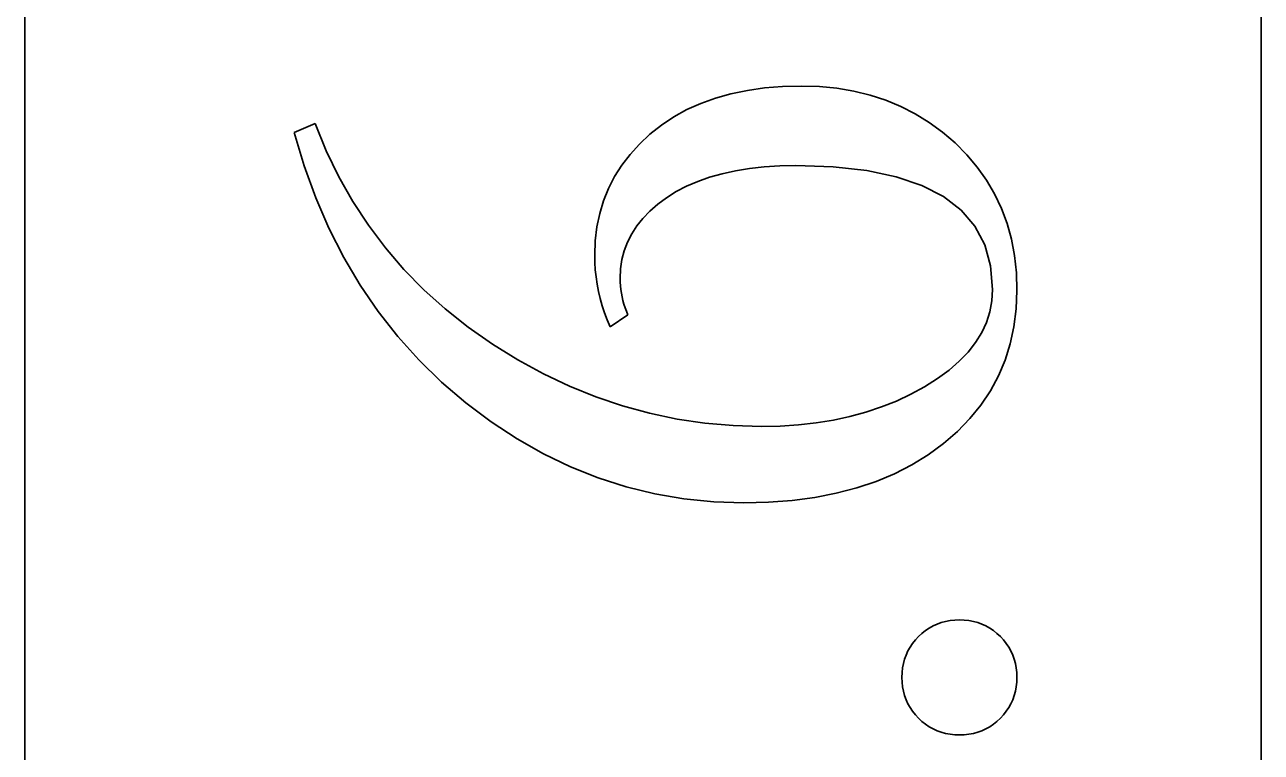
# Model space of a CAD drawing. Header units: millimetres. Extents: x -148 to 148, y -105 to 105.
# Drawn here: x -92.559 to -89.559, y 21.865 to 23.631 of the extents above; entities that cross this region are included whole.
import ezdxf

# ---------------------------------------------------------------- set-up
doc = ezdxf.new("R2010")
doc.units = ezdxf.units.MM
doc.layers.add('粗实线层', color=7, linetype='Continuous', lineweight=35)

msp = doc.modelspace()

# ---------------------------------------------------------------- linework, layer by layer
at = {"layer": '粗实线层', "color": 7, "lineweight": 35, "ltscale": 0.29}
for p, q in [((-92.5587, 14.7844), (-92.5587, 26.3844)), ((-89.5587, 26.3844), (-89.5587, 14.7844))]:
    msp.add_line(p, q, dxfattribs=at)
at = {"layer": '粗实线层', "color": 7, "lineweight": 35, "ltscale": 0.000979253}
msp.add_line((-90.8829, 23.4525), (-90.8452, 23.463), dxfattribs=at)
at = {"layer": '粗实线层', "color": 7, "lineweight": 35, "ltscale": 0.001014}
msp.add_line((-90.8452, 23.463), (-90.8054, 23.4712), dxfattribs=at)
at = {"layer": '粗实线层', "color": 7, "lineweight": 35, "ltscale": 0.001053}
msp.add_line((-90.8054, 23.4712), (-90.7637, 23.477), dxfattribs=at)
at = {"layer": '粗实线层', "color": 7, "lineweight": 35, "ltscale": 0.001095}
for p, q in [((-90.7637, 23.477), (-90.7201, 23.4805)), ((-90.6744, 23.4817), (-90.6306, 23.4803))]:
    msp.add_line(p, q, dxfattribs=at)
at = {"layer": '粗实线层', "color": 7, "lineweight": 35, "ltscale": 0.001142}
msp.add_line((-90.7201, 23.4805), (-90.6744, 23.4817), dxfattribs=at)
at = {"layer": '粗实线层', "color": 7, "lineweight": 35, "ltscale": 0.001064}
msp.add_line((-90.6306, 23.4803), (-90.5883, 23.4762), dxfattribs=at)
at = {"layer": '粗实线层', "color": 7, "lineweight": 35, "ltscale": 0.001037}
msp.add_line((-90.5883, 23.4762), (-90.5474, 23.4692), dxfattribs=at)
at = {"layer": '粗实线层', "color": 7, "lineweight": 35, "ltscale": 0.001015}
for p, q in [((-90.5474, 23.4692), (-90.5079, 23.4596)), ((-90.165, 23.1101), (-90.1575, 23.0702))]:
    msp.add_line(p, q, dxfattribs=at)
at = {"layer": '粗实线层', "color": 7, "lineweight": 35, "ltscale": 0.000925362}
msp.add_line((-90.9524, 23.4245), (-90.9187, 23.4397), dxfattribs=at)
at = {"layer": '粗实线层', "color": 7, "lineweight": 35, "ltscale": 0.000949617}
msp.add_line((-90.9187, 23.4397), (-90.8829, 23.4525), dxfattribs=at)
at = {"layer": '粗实线层', "color": 7, "lineweight": 35, "ltscale": 0.000999808}
msp.add_line((-90.5079, 23.4596), (-90.4699, 23.4471), dxfattribs=at)
at = {"layer": '粗实线层', "color": 7, "lineweight": 35, "ltscale": 0.000989401}
msp.add_line((-90.4699, 23.4471), (-90.4334, 23.432), dxfattribs=at)
at = {"layer": '粗实线层', "color": 7, "lineweight": 35, "ltscale": 0.00098593}
msp.add_line((-90.4334, 23.432), (-90.3982, 23.414), dxfattribs=at)
at = {"layer": '粗实线层', "color": 7, "lineweight": 35, "ltscale": 0.000894862}
msp.add_line((-91.014, 23.3872), (-90.9842, 23.407), dxfattribs=at)
at = {"layer": '粗实线层', "color": 7, "lineweight": 35, "ltscale": 0.00090677}
msp.add_line((-90.9842, 23.407), (-90.9524, 23.4245), dxfattribs=at)
at = {"layer": '粗实线层', "color": 7, "lineweight": 35, "ltscale": 0.000987766}
msp.add_line((-90.3982, 23.414), (-90.3646, 23.3933), dxfattribs=at)
at = {"layer": '粗实线层', "color": 7, "lineweight": 35, "ltscale": 0.001382}
msp.add_line((-91.9053, 23.369), (-91.8544, 23.3905), dxfattribs=at)
at = {"layer": '粗实线层', "color": 7, "lineweight": 35, "ltscale": 0.001775}
msp.add_line((-91.8544, 23.3905), (-91.8274, 23.3248), dxfattribs=at)
at = {"layer": '粗实线层', "color": 7, "lineweight": 35, "ltscale": 0.000888988}
msp.add_line((-91.0418, 23.365), (-91.014, 23.3872), dxfattribs=at)
at = {"layer": '粗实线层', "color": 7, "lineweight": 35, "ltscale": 0.000996454}
msp.add_line((-90.3646, 23.3933), (-90.3324, 23.3698), dxfattribs=at)
at = {"layer": '粗实线层', "color": 7, "lineweight": 35, "ltscale": 0.002113}
msp.add_line((-91.8809, 23.2882), (-91.9053, 23.369), dxfattribs=at)
at = {"layer": '粗实线层', "color": 7, "lineweight": 35, "ltscale": 0.000848399}
msp.add_line((-91.0901, 23.3159), (-91.0673, 23.3411), dxfattribs=at)
at = {"layer": '粗实线层', "color": 7, "lineweight": 35, "ltscale": 0.000873981}
msp.add_line((-91.0673, 23.3411), (-91.0418, 23.365), dxfattribs=at)
at = {"layer": '粗实线层', "color": 7, "lineweight": 35, "ltscale": 0.001011}
msp.add_line((-90.3324, 23.3698), (-90.3016, 23.3436), dxfattribs=at)
at = {"layer": '粗实线层', "color": 7, "lineweight": 35, "ltscale": 0.001007}
msp.add_line((-90.3016, 23.3436), (-90.2731, 23.3151), dxfattribs=at)
at = {"layer": '粗实线层', "color": 7, "lineweight": 35, "ltscale": 0.00175}
msp.add_line((-91.8274, 23.3248), (-91.7968, 23.2618), dxfattribs=at)
at = {"layer": '粗实线层', "color": 7, "lineweight": 35, "ltscale": 0.000828582}
msp.add_line((-91.1102, 23.2896), (-91.0901, 23.3159), dxfattribs=at)
at = {"layer": '粗实线层', "color": 7, "lineweight": 35, "ltscale": 0.000986213}
msp.add_line((-90.2731, 23.3151), (-90.2476, 23.2851), dxfattribs=at)
at = {"layer": '粗实线层', "color": 7, "lineweight": 35, "ltscale": 0.002062}
msp.add_line((-91.8526, 23.2107), (-91.8809, 23.2882), dxfattribs=at)
at = {"layer": '粗实线层', "color": 7, "lineweight": 35, "ltscale": 0.000815114}
msp.add_line((-91.1276, 23.262), (-91.1102, 23.2896), dxfattribs=at)
at = {"layer": '粗实线层', "color": 7, "lineweight": 35, "ltscale": 0.000861479}
msp.add_line((-90.8005, 23.2816), (-90.8345, 23.2761), dxfattribs=at)
at = {"layer": '粗实线层', "color": 7, "lineweight": 35, "ltscale": 0.000900199}
msp.add_line((-90.7647, 23.2855), (-90.8005, 23.2816), dxfattribs=at)
at = {"layer": '粗实线层', "color": 7, "lineweight": 35, "ltscale": 0.000941371}
msp.add_line((-90.7271, 23.2878), (-90.7647, 23.2855), dxfattribs=at)
at = {"layer": '粗实线层', "color": 7, "lineweight": 35, "ltscale": 0.000983621}
msp.add_line((-90.6878, 23.2886), (-90.7271, 23.2878), dxfattribs=at)
at = {"layer": '粗实线层', "color": 7, "lineweight": 35, "ltscale": 0.002269}
msp.add_line((-90.5971, 23.2856), (-90.6878, 23.2886), dxfattribs=at)
at = {"layer": '粗实线层', "color": 7, "lineweight": 35, "ltscale": 0.002041}
msp.add_line((-90.516, 23.2766), (-90.5971, 23.2856), dxfattribs=at)
at = {"layer": '粗实线层', "color": 7, "lineweight": 35, "ltscale": 0.000972466}
msp.add_line((-90.2476, 23.2851), (-90.225, 23.2533), dxfattribs=at)
at = {"layer": '粗实线层', "color": 7, "lineweight": 35, "ltscale": 0.001732}
msp.add_line((-91.7968, 23.2618), (-91.7627, 23.2015), dxfattribs=at)
at = {"layer": '粗实线层', "color": 7, "lineweight": 35, "ltscale": 0.000808168}
msp.add_line((-91.1424, 23.2333), (-91.1276, 23.262), dxfattribs=at)
at = {"layer": '粗实线层', "color": 7, "lineweight": 35, "ltscale": 0.000734091}
msp.add_line((-90.926, 23.2505), (-90.953, 23.2388), dxfattribs=at)
at = {"layer": '粗实线层', "color": 7, "lineweight": 35, "ltscale": 0.000761109}
msp.add_line((-90.8973, 23.2606), (-90.926, 23.2505), dxfattribs=at)
at = {"layer": '粗实线层', "color": 7, "lineweight": 35, "ltscale": 0.000791967}
msp.add_line((-90.8668, 23.2691), (-90.8973, 23.2606), dxfattribs=at)
at = {"layer": '粗实线层', "color": 7, "lineweight": 35, "ltscale": 0.000825217}
msp.add_line((-90.8345, 23.2761), (-90.8668, 23.2691), dxfattribs=at)
at = {"layer": '粗实线层', "color": 7, "lineweight": 35, "ltscale": 0.001829}
msp.add_line((-90.4443, 23.2616), (-90.516, 23.2766), dxfattribs=at)
at = {"layer": '粗实线层', "color": 7, "lineweight": 35, "ltscale": 0.001638}
msp.add_line((-90.3823, 23.2405), (-90.4443, 23.2616), dxfattribs=at)
at = {"layer": '粗实线层', "color": 7, "lineweight": 35, "ltscale": 0.000966166}
msp.add_line((-90.225, 23.2533), (-90.2055, 23.22), dxfattribs=at)
at = {"layer": '粗实线层', "color": 7, "lineweight": 35, "ltscale": 0.000807687}
msp.add_line((-91.1544, 23.2033), (-91.1424, 23.2333), dxfattribs=at)
at = {"layer": '粗实线层', "color": 7, "lineweight": 35, "ltscale": 0.000692044}
msp.add_line((-90.9782, 23.2256), (-91.0016, 23.2108), dxfattribs=at)
at = {"layer": '粗实线层', "color": 7, "lineweight": 35, "ltscale": 0.000711277}
msp.add_line((-90.953, 23.2388), (-90.9782, 23.2256), dxfattribs=at)
at = {"layer": '粗实线层', "color": 7, "lineweight": 35, "ltscale": 0.001477}
msp.add_line((-90.3298, 23.2135), (-90.3823, 23.2405), dxfattribs=at)
at = {"layer": '粗实线层', "color": 7, "lineweight": 35, "ltscale": 0.002019}
msp.add_line((-91.8205, 23.1366), (-91.8526, 23.2107), dxfattribs=at)
at = {"layer": '粗实线层', "color": 7, "lineweight": 35, "ltscale": 0.00172}
msp.add_line((-91.7627, 23.2015), (-91.725, 23.144), dxfattribs=at)
at = {"layer": '粗实线层', "color": 7, "lineweight": 35, "ltscale": 0.000813888}
msp.add_line((-91.1638, 23.1721), (-91.1544, 23.2033), dxfattribs=at)
at = {"layer": '粗实线层', "color": 7, "lineweight": 35, "ltscale": 0.000636073}
msp.add_line((-91.023, 23.1949), (-91.0421, 23.1781), dxfattribs=at)
at = {"layer": '粗实线层', "color": 7, "lineweight": 35, "ltscale": 0.000667461}
msp.add_line((-91.0016, 23.2108), (-91.023, 23.1949), dxfattribs=at)
at = {"layer": '粗实线层', "color": 7, "lineweight": 35, "ltscale": 0.001355}
msp.add_line((-90.2868, 23.1805), (-90.3298, 23.2135), dxfattribs=at)
at = {"layer": '粗实线层', "color": 7, "lineweight": 35, "ltscale": 0.000967193}
msp.add_line((-90.2055, 23.22), (-90.189, 23.185), dxfattribs=at)
at = {"layer": '粗实线层', "color": 7, "lineweight": 35, "ltscale": 0.000826807}
msp.add_line((-91.1705, 23.1398), (-91.1638, 23.1721), dxfattribs=at)
at = {"layer": '粗实线层', "color": 7, "lineweight": 35, "ltscale": 0.000587178}
msp.add_line((-91.059, 23.1605), (-91.0736, 23.1422), dxfattribs=at)
at = {"layer": '粗实线层', "color": 7, "lineweight": 35, "ltscale": 0.000609453}
msp.add_line((-91.0421, 23.1781), (-91.059, 23.1605), dxfattribs=at)
at = {"layer": '粗实线层', "color": 7, "lineweight": 35, "ltscale": 0.001285}
msp.add_line((-90.2534, 23.1414), (-90.2868, 23.1805), dxfattribs=at)
at = {"layer": '粗实线层', "color": 7, "lineweight": 35, "ltscale": 0.000975789}
msp.add_line((-90.189, 23.185), (-90.1755, 23.1484), dxfattribs=at)
at = {"layer": '粗实线层', "color": 7, "lineweight": 35, "ltscale": 0.001982}
msp.add_line((-91.7845, 23.0659), (-91.8205, 23.1366), dxfattribs=at)
at = {"layer": '粗实线层', "color": 7, "lineweight": 35, "ltscale": 0.001716}
msp.add_line((-91.725, 23.144), (-91.6837, 23.0891), dxfattribs=at)
at = {"layer": '粗实线层', "color": 7, "lineweight": 35, "ltscale": 0.000845633}
msp.add_line((-91.1745, 23.1062), (-91.1705, 23.1398), dxfattribs=at)
at = {"layer": '粗实线层', "color": 7, "lineweight": 35, "ltscale": 0.000570694}
msp.add_line((-91.0736, 23.1422), (-91.086, 23.123), dxfattribs=at)
at = {"layer": '粗实线层', "color": 7, "lineweight": 35, "ltscale": 0.001275}
msp.add_line((-90.2295, 23.0964), (-90.2534, 23.1414), dxfattribs=at)
at = {"layer": '粗实线层', "color": 7, "lineweight": 35, "ltscale": 0.000991804}
msp.add_line((-90.1755, 23.1484), (-90.165, 23.1101), dxfattribs=at)
at = {"layer": '粗实线层', "color": 7, "lineweight": 35, "ltscale": 0.000870589}
msp.add_line((-91.1759, 23.0714), (-91.1745, 23.1062), dxfattribs=at)
at = {"layer": '粗实线层', "color": 7, "lineweight": 35, "ltscale": 0.000555556}
msp.add_line((-91.0962, 23.103), (-91.1041, 23.0822), dxfattribs=at)
at = {"layer": '粗实线层', "color": 7, "lineweight": 35, "ltscale": 0.000560084}
msp.add_line((-91.086, 23.123), (-91.0962, 23.103), dxfattribs=at)
at = {"layer": '粗实线层', "color": 7, "lineweight": 35, "ltscale": 0.001719}
msp.add_line((-91.6837, 23.0891), (-91.6389, 23.037), dxfattribs=at)
at = {"layer": '粗实线层', "color": 7, "lineweight": 35, "ltscale": 0.000441845}
msp.add_line((-91.1755, 23.0537), (-91.1759, 23.0714), dxfattribs=at)
at = {"layer": '粗实线层', "color": 7, "lineweight": 35, "ltscale": 0.000557832}
msp.add_line((-91.1041, 23.0822), (-91.1097, 23.0606), dxfattribs=at)
at = {"layer": '粗实线层', "color": 7, "lineweight": 35, "ltscale": 0.001326}
msp.add_line((-90.2152, 23.0453), (-90.2295, 23.0964), dxfattribs=at)
at = {"layer": '粗实线层', "color": 7, "lineweight": 35, "ltscale": 0.001044}
msp.add_line((-90.1575, 23.0702), (-90.1529, 23.0287), dxfattribs=at)
at = {"layer": '粗实线层', "color": 7, "lineweight": 35, "ltscale": 0.001954}
msp.add_line((-91.7447, 22.9986), (-91.7845, 23.0659), dxfattribs=at)
at = {"layer": '粗实线层', "color": 7, "lineweight": 35, "ltscale": 0.000441501}
msp.add_line((-91.1744, 23.0361), (-91.1755, 23.0537), dxfattribs=at)
at = {"layer": '粗实线层', "color": 7, "lineweight": 35, "ltscale": 0.000566176}
msp.add_line((-91.1097, 23.0606), (-91.1131, 23.0382), dxfattribs=at)
at = {"layer": '粗实线层', "color": 7, "lineweight": 35, "ltscale": 0.001431}
msp.add_line((-90.2105, 22.9882), (-90.2152, 23.0453), dxfattribs=at)
at = {"layer": '粗实线层', "color": 7, "lineweight": 35, "ltscale": 0.001729}
msp.add_line((-91.6389, 23.037), (-91.5905, 22.9876), dxfattribs=at)
at = {"layer": '粗实线层', "color": 7, "lineweight": 35, "ltscale": 0.000441572}
msp.add_line((-91.1725, 23.0185), (-91.1744, 23.0361), dxfattribs=at)
at = {"layer": '粗实线层', "color": 7, "lineweight": 35, "ltscale": 0.000442815}
msp.add_line((-91.1699, 23.001), (-91.1725, 23.0185), dxfattribs=at)
at = {"layer": '粗实线层', "color": 7, "lineweight": 35, "ltscale": 0.000580711}
msp.add_line((-91.1131, 23.0382), (-91.1142, 23.015), dxfattribs=at)
at = {"layer": '粗实线层', "color": 7, "lineweight": 35, "ltscale": 0.000227219}
msp.add_line((-91.1142, 23.015), (-91.114, 23.006), dxfattribs=at)
at = {"layer": '粗实线层', "color": 7, "lineweight": 35, "ltscale": 0.00108}
msp.add_line((-90.1529, 23.0287), (-90.1515, 22.9856), dxfattribs=at)
at = {"layer": '粗实线层', "color": 7, "lineweight": 35, "ltscale": 0.001934}
msp.add_line((-91.7011, 22.9348), (-91.7447, 22.9986), dxfattribs=at)
at = {"layer": '粗实线层', "color": 7, "lineweight": 35, "ltscale": 0.001747}
msp.add_line((-91.5905, 22.9876), (-91.5386, 22.9408), dxfattribs=at)
at = {"layer": '粗实线层', "color": 7, "lineweight": 35, "ltscale": 0.00044447}
msp.add_line((-91.1665, 22.9835), (-91.1699, 23.001), dxfattribs=at)
at = {"layer": '粗实线层', "color": 7, "lineweight": 35, "ltscale": 0.00044718}
msp.add_line((-91.1624, 22.9661), (-91.1665, 22.9835), dxfattribs=at)
at = {"layer": '粗实线层', "color": 7, "lineweight": 35, "ltscale": 0.000226461}
msp.add_line((-91.114, 23.006), (-91.1134, 22.9969), dxfattribs=at)
at = {"layer": '粗实线层', "color": 7, "lineweight": 35, "ltscale": 0.000225887}
msp.add_line((-91.1134, 22.9969), (-91.1125, 22.9879), dxfattribs=at)
at = {"layer": '粗实线层', "color": 7, "lineweight": 35, "ltscale": 0.000225558}
msp.add_line((-91.1125, 22.9879), (-91.1112, 22.979), dxfattribs=at)
at = {"layer": '粗实线层', "color": 7, "lineweight": 35, "ltscale": 0.000687858}
msp.add_line((-90.2121, 22.9608), (-90.2105, 22.9882), dxfattribs=at)
at = {"layer": '粗实线层', "color": 7, "lineweight": 35, "ltscale": 0.00112}
msp.add_line((-90.1515, 22.9856), (-90.1532, 22.9408), dxfattribs=at)
at = {"layer": '粗实线层', "color": 7, "lineweight": 35, "ltscale": 0.000450582}
msp.add_line((-91.1575, 22.9488), (-91.1624, 22.9661), dxfattribs=at)
at = {"layer": '粗实线层', "color": 7, "lineweight": 35, "ltscale": 0.00022583}
msp.add_line((-91.1112, 22.979), (-91.1095, 22.9701), dxfattribs=at)
at = {"layer": '粗实线层', "color": 7, "lineweight": 35, "ltscale": 0.000226609}
msp.add_line((-91.1095, 22.9701), (-91.1074, 22.9613), dxfattribs=at)
at = {"layer": '粗实线层', "color": 7, "lineweight": 35, "ltscale": 0.000227495}
msp.add_line((-91.1074, 22.9613), (-91.105, 22.9525), dxfattribs=at)
at = {"layer": '粗实线层', "color": 7, "lineweight": 35, "ltscale": 0.000229148}
msp.add_line((-91.105, 22.9525), (-91.1022, 22.9438), dxfattribs=at)
at = {"layer": '粗实线层', "color": 7, "lineweight": 35, "ltscale": 0.000676549}
msp.add_line((-90.2171, 22.9342), (-90.2121, 22.9608), dxfattribs=at)
at = {"layer": '粗实线层', "color": 7, "lineweight": 35, "ltscale": 0.001921}
msp.add_line((-91.6537, 22.8743), (-91.7011, 22.9348), dxfattribs=at)
at = {"layer": '粗实线层', "color": 7, "lineweight": 35, "ltscale": 0.001771}
msp.add_line((-91.5386, 22.9408), (-91.483, 22.8968), dxfattribs=at)
at = {"layer": '粗实线层', "color": 7, "lineweight": 35, "ltscale": 0.000454912}
msp.add_line((-91.1519, 22.9315), (-91.1575, 22.9488), dxfattribs=at)
at = {"layer": '粗实线层', "color": 7, "lineweight": 35, "ltscale": 0.000459608}
msp.add_line((-91.1455, 22.9142), (-91.1519, 22.9315), dxfattribs=at)
at = {"layer": '粗实线层', "color": 7, "lineweight": 35, "ltscale": 0.001302}
msp.add_line((-91.0954, 22.9266), (-91.1383, 22.8971), dxfattribs=at)
at = {"layer": '粗实线层', "color": 7, "lineweight": 35, "ltscale": 0.000230698}
msp.add_line((-91.1022, 22.9438), (-91.099, 22.9352), dxfattribs=at)
at = {"layer": '粗实线层', "color": 7, "lineweight": 35, "ltscale": 0.000232932}
msp.add_line((-91.099, 22.9352), (-91.0954, 22.9266), dxfattribs=at)
at = {"layer": '粗实线层', "color": 7, "lineweight": 35, "ltscale": 0.000675704}
msp.add_line((-90.2253, 22.9084), (-90.2171, 22.9342), dxfattribs=at)
at = {"layer": '粗实线层', "color": 7, "lineweight": 35, "ltscale": 0.001085}
msp.add_line((-90.1532, 22.9408), (-90.1586, 22.8978), dxfattribs=at)
at = {"layer": '粗实线层', "color": 7, "lineweight": 35, "ltscale": 0.001802}
msp.add_line((-91.483, 22.8968), (-91.4239, 22.8555), dxfattribs=at)
at = {"layer": '粗实线层', "color": 7, "lineweight": 35, "ltscale": 0.000465335}
msp.add_line((-91.1383, 22.8971), (-91.1455, 22.9142), dxfattribs=at)
at = {"layer": '粗实线层', "color": 7, "lineweight": 35, "ltscale": 0.000685926}
msp.add_line((-90.2368, 22.8835), (-90.2253, 22.9084), dxfattribs=at)
at = {"layer": '粗实线层', "color": 7, "lineweight": 35, "ltscale": 0.001058}
msp.add_line((-90.1586, 22.8978), (-90.1675, 22.8564), dxfattribs=at)
at = {"layer": '粗实线层', "color": 7, "lineweight": 35, "ltscale": 0.001918}
msp.add_line((-91.6024, 22.8172), (-91.6537, 22.8743), dxfattribs=at)
at = {"layer": '粗实线层', "color": 7, "lineweight": 35, "ltscale": 0.000706219}
msp.add_line((-90.2517, 22.8595), (-90.2368, 22.8835), dxfattribs=at)
at = {"layer": '粗实线层', "color": 7, "lineweight": 35, "ltscale": 0.001803}
msp.add_line((-91.4239, 22.8555), (-91.3626, 22.8175), dxfattribs=at)
at = {"layer": '粗实线层', "color": 7, "lineweight": 35, "ltscale": 0.000773497}
msp.add_line((-90.2913, 22.814), (-90.2698, 22.8363), dxfattribs=at)
at = {"layer": '粗实线层', "color": 7, "lineweight": 35, "ltscale": 0.000735709}
msp.add_line((-90.2698, 22.8363), (-90.2517, 22.8595), dxfattribs=at)
at = {"layer": '粗实线层', "color": 7, "lineweight": 35, "ltscale": 0.00104}
msp.add_line((-90.1675, 22.8564), (-90.18, 22.8167), dxfattribs=at)
at = {"layer": '粗实线层', "color": 7, "lineweight": 35, "ltscale": 0.001923}
msp.add_line((-91.5473, 22.7636), (-91.6024, 22.8172), dxfattribs=at)
at = {"layer": '粗实线层', "color": 7, "lineweight": 35, "ltscale": 0.001772}
msp.add_line((-91.3626, 22.8175), (-91.3004, 22.7836), dxfattribs=at)
at = {"layer": '粗实线层', "color": 7, "lineweight": 35, "ltscale": 0.000818559}
msp.add_line((-90.316, 22.7926), (-90.2913, 22.814), dxfattribs=at)
at = {"layer": '粗实线层', "color": 7, "lineweight": 35, "ltscale": 0.001031}
for p, q in [((-90.18, 22.8167), (-90.196, 22.7787)), ((-90.196, 22.7787), (-90.2156, 22.7424))]:
    msp.add_line(p, q, dxfattribs=at)
at = {"layer": '粗实线层', "color": 7, "lineweight": 35, "ltscale": 0.001746}
msp.add_line((-91.3004, 22.7836), (-91.2373, 22.7536), dxfattribs=at)
at = {"layer": '粗实线层', "color": 7, "lineweight": 35, "ltscale": 0.000925963}
msp.add_line((-90.3754, 22.7522), (-90.344, 22.772), dxfattribs=at)
at = {"layer": '粗实线层', "color": 7, "lineweight": 35, "ltscale": 0.00086964}
msp.add_line((-90.344, 22.772), (-90.316, 22.7926), dxfattribs=at)
at = {"layer": '粗实线层', "color": 7, "lineweight": 35, "ltscale": 0.001937}
msp.add_line((-91.4883, 22.7134), (-91.5473, 22.7636), dxfattribs=at)
at = {"layer": '粗实线层', "color": 7, "lineweight": 35, "ltscale": 0.001726}
msp.add_line((-91.2373, 22.7536), (-91.1734, 22.7276), dxfattribs=at)
at = {"layer": '粗实线层', "color": 7, "lineweight": 35, "ltscale": 0.000958}
msp.add_line((-90.409, 22.7339), (-90.3754, 22.7522), dxfattribs=at)
at = {"layer": '粗实线层', "color": 7, "lineweight": 35, "ltscale": 0.001042}
msp.add_line((-90.2156, 22.7424), (-90.2388, 22.7078), dxfattribs=at)
at = {"layer": '粗实线层', "color": 7, "lineweight": 35, "ltscale": 0.001922}
msp.add_line((-91.4268, 22.6672), (-91.4883, 22.7134), dxfattribs=at)
at = {"layer": '粗实线层', "color": 7, "lineweight": 35, "ltscale": 0.001712}
msp.add_line((-91.1734, 22.7276), (-91.1085, 22.7056), dxfattribs=at)
at = {"layer": '粗实线层', "color": 7, "lineweight": 35, "ltscale": 0.000976419}
msp.add_line((-90.4803, 22.703), (-90.444, 22.7175), dxfattribs=at)
at = {"layer": '粗实线层', "color": 7, "lineweight": 35, "ltscale": 0.000965456}
msp.add_line((-90.444, 22.7175), (-90.409, 22.7339), dxfattribs=at)
at = {"layer": '粗实线层', "color": 7, "lineweight": 35, "ltscale": 0.001704}
msp.add_line((-91.1085, 22.7056), (-91.0428, 22.6877), dxfattribs=at)
at = {"layer": '粗实线层', "color": 7, "lineweight": 35, "ltscale": 0.001702}
msp.add_line((-91.0428, 22.6877), (-90.9761, 22.6737), dxfattribs=at)
at = {"layer": '粗实线层', "color": 7, "lineweight": 35, "ltscale": 0.001008}
msp.add_line((-90.5567, 22.6798), (-90.5178, 22.6904), dxfattribs=at)
at = {"layer": '粗实线层', "color": 7, "lineweight": 35, "ltscale": 0.000990564}
msp.add_line((-90.5178, 22.6904), (-90.4803, 22.703), dxfattribs=at)
at = {"layer": '粗实线层', "color": 7, "lineweight": 35, "ltscale": 0.00106}
msp.add_line((-90.2388, 22.7078), (-90.2656, 22.6749), dxfattribs=at)
at = {"layer": '粗实线层', "color": 7, "lineweight": 35, "ltscale": 0.00188}
msp.add_line((-91.3639, 22.626), (-91.4268, 22.6672), dxfattribs=at)
at = {"layer": '粗实线层', "color": 7, "lineweight": 35, "ltscale": 0.001706}
msp.add_line((-90.9761, 22.6737), (-90.9086, 22.6637), dxfattribs=at)
at = {"layer": '粗实线层', "color": 7, "lineweight": 35, "ltscale": 0.001717}
msp.add_line((-90.9086, 22.6637), (-90.8402, 22.6577), dxfattribs=at)
at = {"layer": '粗实线层', "color": 7, "lineweight": 35, "ltscale": 0.001733}
msp.add_line((-90.8402, 22.6577), (-90.7709, 22.6557), dxfattribs=at)
at = {"layer": '粗实线层', "color": 7, "lineweight": 35, "ltscale": 0.001137}
msp.add_line((-90.7709, 22.6557), (-90.7255, 22.6567), dxfattribs=at)
at = {"layer": '粗实线层', "color": 7, "lineweight": 35, "ltscale": 0.001106}
msp.add_line((-90.7255, 22.6567), (-90.6813, 22.6596), dxfattribs=at)
at = {"layer": '粗实线层', "color": 7, "lineweight": 35, "ltscale": 0.001078}
msp.add_line((-90.6813, 22.6596), (-90.6385, 22.6644), dxfattribs=at)
at = {"layer": '粗实线层', "color": 7, "lineweight": 35, "ltscale": 0.001052}
msp.add_line((-90.6385, 22.6644), (-90.5969, 22.6711), dxfattribs=at)
at = {"layer": '粗实线层', "color": 7, "lineweight": 35, "ltscale": 0.001029}
msp.add_line((-90.5969, 22.6711), (-90.5567, 22.6798), dxfattribs=at)
at = {"layer": '粗实线层', "color": 7, "lineweight": 35, "ltscale": 0.001088}
msp.add_line((-90.2656, 22.6749), (-90.2959, 22.6437), dxfattribs=at)
at = {"layer": '粗实线层', "color": 7, "lineweight": 35, "ltscale": 0.001844}
msp.add_line((-91.2998, 22.5896), (-91.3639, 22.626), dxfattribs=at)
at = {"layer": '粗实线层', "color": 7, "lineweight": 35, "ltscale": 0.001124}
msp.add_line((-90.2959, 22.6437), (-90.3298, 22.6141), dxfattribs=at)
at = {"layer": '粗实线层', "color": 7, "lineweight": 35, "ltscale": 0.001148}
msp.add_line((-90.3298, 22.6141), (-90.3667, 22.5869), dxfattribs=at)
at = {"layer": '粗实线层', "color": 7, "lineweight": 35, "ltscale": 0.001817}
msp.add_line((-91.2343, 22.558), (-91.2998, 22.5896), dxfattribs=at)
at = {"layer": '粗实线层', "color": 7, "lineweight": 35, "ltscale": 0.001181}
msp.add_line((-90.4062, 22.5625), (-90.4483, 22.541), dxfattribs=at)
at = {"layer": '粗实线层', "color": 7, "lineweight": 35, "ltscale": 0.00116}
msp.add_line((-90.3667, 22.5869), (-90.4062, 22.5625), dxfattribs=at)
at = {"layer": '粗实线层', "color": 7, "lineweight": 35, "ltscale": 0.001798}
msp.add_line((-91.1675, 22.5313), (-91.2343, 22.558), dxfattribs=at)
at = {"layer": '粗实线层', "color": 7, "lineweight": 35, "ltscale": 0.001788}
msp.add_line((-91.0994, 22.5095), (-91.1675, 22.5313), dxfattribs=at)
at = {"layer": '粗实线层', "color": 7, "lineweight": 35, "ltscale": 0.001208}
msp.add_line((-90.4483, 22.541), (-90.4928, 22.5223), dxfattribs=at)
at = {"layer": '粗实线层', "color": 7, "lineweight": 35, "ltscale": 0.001787}
msp.add_line((-91.03, 22.4925), (-91.0994, 22.5095), dxfattribs=at)
at = {"layer": '粗实线层', "color": 7, "lineweight": 35, "ltscale": 0.001283}
msp.add_line((-90.54, 22.5065), (-90.5897, 22.4936), dxfattribs=at)
at = {"layer": '粗实线层', "color": 7, "lineweight": 35, "ltscale": 0.001243}
msp.add_line((-90.4928, 22.5223), (-90.54, 22.5065), dxfattribs=at)
at = {"layer": '粗实线层', "color": 7, "lineweight": 35, "ltscale": 0.001794}
msp.add_line((-90.9593, 22.4804), (-91.03, 22.4925), dxfattribs=at)
at = {"layer": '粗实线层', "color": 7, "lineweight": 35, "ltscale": 0.00181}
msp.add_line((-90.8872, 22.4731), (-90.9593, 22.4804), dxfattribs=at)
at = {"layer": '粗实线层', "color": 7, "lineweight": 35, "ltscale": 0.001835}
msp.add_line((-90.8139, 22.4707), (-90.8872, 22.4731), dxfattribs=at)
at = {"layer": '粗实线层', "color": 7, "lineweight": 35, "ltscale": 0.001497}
msp.add_line((-90.754, 22.4721), (-90.8139, 22.4707), dxfattribs=at)
at = {"layer": '粗实线层', "color": 7, "lineweight": 35, "ltscale": 0.001437}
msp.add_line((-90.6967, 22.4764), (-90.754, 22.4721), dxfattribs=at)
at = {"layer": '粗实线层', "color": 7, "lineweight": 35, "ltscale": 0.001381}
msp.add_line((-90.6419, 22.4836), (-90.6967, 22.4764), dxfattribs=at)
at = {"layer": '粗实线层', "color": 7, "lineweight": 35, "ltscale": 0.001329}
msp.add_line((-90.5897, 22.4936), (-90.6419, 22.4836), dxfattribs=at)
at = {"layer": '粗实线层', "color": 7, "lineweight": 35, "ltscale": 0.000267865}
for p, q in [((-90.3643, 22.1667), (-90.3549, 22.1719)), ((-90.2269, 22.1719), (-90.2175, 22.1667)), ((-90.3549, 21.922), (-90.3643, 21.9272)), ((-90.2175, 21.9272), (-90.2269, 21.922))]:
    msp.add_line(p, q, dxfattribs=at)
at = {"layer": '粗实线层', "color": 7, "lineweight": 35, "ltscale": 0.00026734}
for p, q in [((-90.3549, 22.1719), (-90.3452, 22.1763)), ((-90.2366, 22.1763), (-90.2269, 22.1719)), ((-90.4203, 22.1012), (-90.4159, 22.111)), ((-90.1659, 22.111), (-90.1615, 22.1012)), ((-90.3452, 21.9175), (-90.3549, 21.922)), ((-90.2269, 21.922), (-90.2366, 21.9175))]:
    msp.add_line(p, q, dxfattribs=at)
at = {"layer": '粗实线层', "color": 7, "lineweight": 35, "ltscale": 0.000268652}
for p, q in [((-90.3452, 22.1763), (-90.3351, 22.18)), ((-90.2467, 22.18), (-90.2366, 22.1763))]:
    msp.add_line(p, q, dxfattribs=at)
at = {"layer": '粗实线层', "color": 7, "lineweight": 35, "ltscale": 0.000271307}
for p, q in [((-90.3351, 22.18), (-90.3246, 22.1828)), ((-90.2572, 22.1828), (-90.2467, 22.18))]:
    msp.add_line(p, q, dxfattribs=at)
at = {"layer": '粗实线层', "color": 7, "lineweight": 35, "ltscale": 0.000276235}
for p, q in [((-90.3246, 22.1828), (-90.3137, 22.1848)), ((-90.2681, 22.1848), (-90.2572, 22.1828))]:
    msp.add_line(p, q, dxfattribs=at)
at = {"layer": '粗实线层', "color": 7, "lineweight": 35, "ltscale": 0.000282395}
for p, q in [((-90.3137, 22.1848), (-90.3025, 22.186)), ((-90.2793, 22.186), (-90.2681, 22.1848))]:
    msp.add_line(p, q, dxfattribs=at)
at = {"layer": '粗实线层', "color": 7, "lineweight": 35, "ltscale": 0.000290468}
for p, q in [((-90.3025, 22.186), (-90.2909, 22.1864)), ((-90.2909, 22.1864), (-90.2793, 22.186)), ((-90.4304, 22.0469), (-90.43, 22.0586)), ((-90.1519, 22.0586), (-90.1515, 22.0469)), ((-90.43, 22.0353), (-90.4304, 22.0469)), ((-90.1515, 22.0469), (-90.1519, 22.0353))]:
    msp.add_line(p, q, dxfattribs=at)
at = {"layer": '粗实线层', "color": 7, "lineweight": 35, "ltscale": 0.000280856}
for p, q in [((-90.3978, 22.1379), (-90.3901, 22.1462)), ((-90.1917, 22.1462), (-90.184, 22.1379))]:
    msp.add_line(p, q, dxfattribs=at)
at = {"layer": '粗实线层', "color": 7, "lineweight": 35, "ltscale": 0.000280996}
for p, q in [((-90.3901, 22.1462), (-90.3819, 22.1538)), ((-90.1999, 22.1538), (-90.1917, 22.1462)), ((-90.3901, 21.9477), (-90.3978, 21.956)), ((-90.184, 21.956), (-90.1917, 21.9477))]:
    msp.add_line(p, q, dxfattribs=at)
at = {"layer": '粗实线层', "color": 7, "lineweight": 35, "ltscale": 0.000274883}
for p, q in [((-90.3819, 22.1538), (-90.3733, 22.1606)), ((-90.2085, 22.1606), (-90.1999, 22.1538)), ((-90.3733, 21.9332), (-90.3819, 21.9401)), ((-90.1999, 21.9401), (-90.2085, 21.9332))]:
    msp.add_line(p, q, dxfattribs=at)
at = {"layer": '粗实线层', "color": 7, "lineweight": 35, "ltscale": 0.00027064}
for p, q in [((-90.3733, 22.1606), (-90.3643, 22.1667)), ((-90.2175, 22.1667), (-90.2085, 22.1606)), ((-90.3643, 21.9272), (-90.3733, 21.9332)), ((-90.2085, 21.9332), (-90.2175, 21.9272))]:
    msp.add_line(p, q, dxfattribs=at)
at = {"layer": '粗实线层', "color": 7, "lineweight": 35, "ltscale": 0.000268125}
for p, q in [((-90.4159, 22.111), (-90.4106, 22.1203)), ((-90.1712, 22.1203), (-90.1659, 22.111)), ((-90.4106, 21.9735), (-90.4159, 21.9829)), ((-90.1659, 21.9829), (-90.1712, 21.9735))]:
    msp.add_line(p, q, dxfattribs=at)
at = {"layer": '粗实线层', "color": 7, "lineweight": 35, "ltscale": 0.000270375}
for p, q in [((-90.4106, 22.1203), (-90.4046, 22.1293)), ((-90.1772, 22.1293), (-90.1712, 22.1203))]:
    msp.add_line(p, q, dxfattribs=at)
at = {"layer": '粗实线层', "color": 7, "lineweight": 35, "ltscale": 0.000274764}
for p, q in [((-90.4046, 22.1293), (-90.3978, 22.1379)), ((-90.184, 22.1379), (-90.1772, 22.1293)), ((-90.3978, 21.956), (-90.4046, 21.9646)), ((-90.1772, 21.9646), (-90.184, 21.956))]:
    msp.add_line(p, q, dxfattribs=at)
at = {"layer": '粗实线层', "color": 7, "lineweight": 35, "ltscale": 0.000276047}
for p, q in [((-90.4288, 22.0698), (-90.4267, 22.0806)), ((-90.1551, 22.0806), (-90.1531, 22.0698)), ((-90.4267, 22.0132), (-90.4288, 22.0241)), ((-90.1531, 22.0241), (-90.1551, 22.0132))]:
    msp.add_line(p, q, dxfattribs=at)
at = {"layer": '粗实线层', "color": 7, "lineweight": 35, "ltscale": 0.00027159}
for p, q in [((-90.4267, 22.0806), (-90.4239, 22.0911)), ((-90.1579, 22.0911), (-90.1551, 22.0806)), ((-90.4239, 22.0027), (-90.4267, 22.0132)), ((-90.1551, 22.0132), (-90.1579, 22.0027))]:
    msp.add_line(p, q, dxfattribs=at)
at = {"layer": '粗实线层', "color": 7, "lineweight": 35, "ltscale": 0.000268408}
for p, q in [((-90.4239, 22.0911), (-90.4203, 22.1012)), ((-90.1615, 22.1012), (-90.1579, 22.0911)), ((-90.4203, 21.9926), (-90.4239, 22.0027)), ((-90.1579, 22.0027), (-90.1615, 21.9926))]:
    msp.add_line(p, q, dxfattribs=at)
at = {"layer": '粗实线层', "color": 7, "lineweight": 35, "ltscale": 0.000282564}
for p, q in [((-90.43, 22.0586), (-90.4288, 22.0698)), ((-90.1531, 22.0698), (-90.1519, 22.0586)), ((-90.4288, 22.0241), (-90.43, 22.0353)), ((-90.1519, 22.0353), (-90.1531, 22.0241))]:
    msp.add_line(p, q, dxfattribs=at)
at = {"layer": '粗实线层', "color": 7, "lineweight": 35, "ltscale": 0.000267167}
for p, q in [((-90.4159, 21.9829), (-90.4203, 21.9926)), ((-90.1615, 21.9926), (-90.1659, 21.9829))]:
    msp.add_line(p, q, dxfattribs=at)
at = {"layer": '粗实线层', "color": 7, "lineweight": 35, "ltscale": 0.000270533}
for p, q in [((-90.4046, 21.9646), (-90.4106, 21.9735)), ((-90.1712, 21.9735), (-90.1772, 21.9646))]:
    msp.add_line(p, q, dxfattribs=at)
at = {"layer": '粗实线层', "color": 7, "lineweight": 35, "ltscale": 0.000280866}
for p, q in [((-90.3819, 21.9401), (-90.3901, 21.9477)), ((-90.1917, 21.9477), (-90.1999, 21.9401))]:
    msp.add_line(p, q, dxfattribs=at)
at = {"layer": '粗实线层', "color": 7, "lineweight": 35, "ltscale": 0.000268588}
for p, q in [((-90.3351, 21.9139), (-90.3452, 21.9175)), ((-90.2366, 21.9175), (-90.2467, 21.9139))]:
    msp.add_line(p, q, dxfattribs=at)
at = {"layer": '粗实线层', "color": 7, "lineweight": 35, "ltscale": 0.000271405}
for p, q in [((-90.3246, 21.9111), (-90.3351, 21.9139)), ((-90.2467, 21.9139), (-90.2572, 21.9111))]:
    msp.add_line(p, q, dxfattribs=at)
at = {"layer": '粗实线层', "color": 7, "lineweight": 35, "ltscale": 0.0002762}
for p, q in [((-90.3137, 21.9091), (-90.3246, 21.9111)), ((-90.2572, 21.9111), (-90.2681, 21.9091))]:
    msp.add_line(p, q, dxfattribs=at)
at = {"layer": '粗实线层', "color": 7, "lineweight": 35, "ltscale": 0.000282374}
for p, q in [((-90.3025, 21.9079), (-90.3137, 21.9091)), ((-90.2681, 21.9091), (-90.2793, 21.9079))]:
    msp.add_line(p, q, dxfattribs=at)
at = {"layer": '粗实线层', "color": 7, "lineweight": 35, "ltscale": 0.000290474}
for p, q in [((-90.2909, 21.9075), (-90.3025, 21.9079)), ((-90.2793, 21.9079), (-90.2909, 21.9075))]:
    msp.add_line(p, q, dxfattribs=at)

doc.saveas('drawing.dxf')
